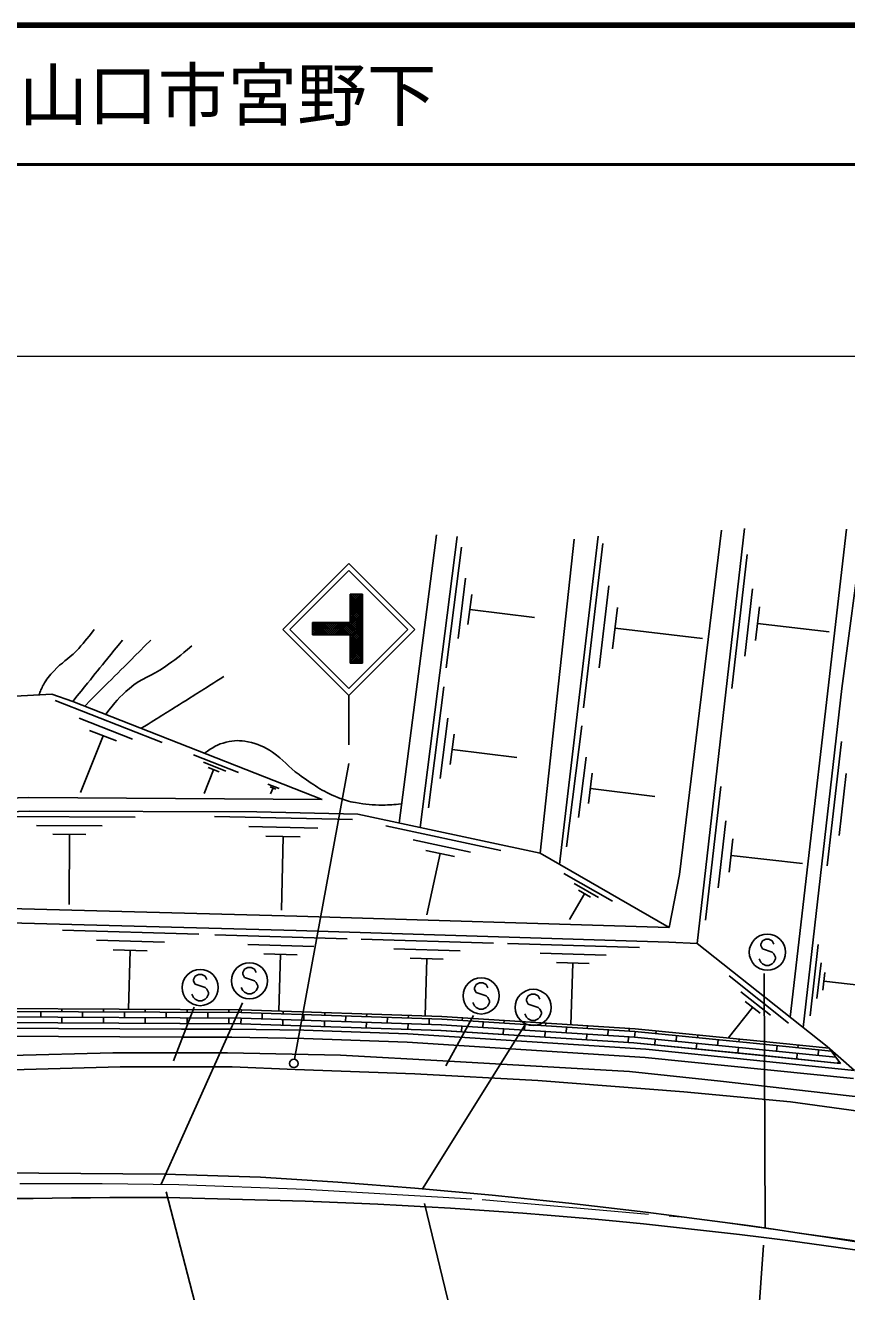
# Model space of a CAD drawing. Units: millimetres, scale not verified. Extents: x 40000 to 680000, y 20000 to 380000.
# Drawn here: x 405509 to 464489, y 289045 to 380000 of the extents above; entities that cross this region are included whole.
import ezdxf
from ezdxf.enums import TextEntityAlignment as Align

# ---------------------------------------------------------------- set-up
doc = ezdxf.new("R2010")
doc.units = ezdxf.units.MM
doc.header["$LTSCALE"] = 1000
doc.linetypes.add('CHAIN', pattern=[18.5, 12, -1.5, 3.5, -1.5])
for name, color, linetype, lineweight in [('M-BGD', 7, 'Continuous', 25), ('M-BMK', 2, 'CHAIN', 13), ('M-STR-HTXT', 7, 'Continuous', 13), ('M-STR-STRC', 7, 'Continuous', 25), ('M-STR-STRD', 7, 'Continuous', 25), ('M-TTL', 2, 'Continuous', 140), ('M-TTL-LINE', 7, 'Continuous', 50)]:
    doc.layers.add(name, color=color, linetype=linetype, lineweight=lineweight)
doc.layers.add('M-TTL-TXT', color=7, linetype='Continuous')
doc.styles.add('ＭＳ ゴシック', font='')
doc.styles.get('ＭＳ ゴシック').set_extended_font_data('MS Gothic')

msp = doc.modelspace()

# ---------------------------------------------------------------- hatches: boundary and pattern name
at = {"layer": 'M-STR-STRC'}
h = msp.add_hatch(dxfattribs=at)
h.set_pattern_fill('USER', color=256, style=0, pattern_type=2)
h.set_pattern_definition([(45, (944397, 460337), (-70.7128, 70.7128), []), (135, (944397, 460337), (-70.71634, -70.71634), [])])
h.paths.add_polyline_path([(426130, 336213), (426130, 337113), (428823, 337113), (428823, 339145), (429723, 339145), (429723, 334180), (428823, 334180), (428823, 336213)])

# ---------------------------------------------------------------- linework, layer by layer
at = {"layer": 'M-BGD'}
for p, q in [((453764, 314041), (457164, 343866)), ((464487, 343817), (460434, 308759)), ((432354, 322704), (435031, 343401)), ((433868, 322380), (436520, 343296)), ((444916, 343098), (442487, 320531)), ((443863, 319738), (446636, 343320)), ((455503, 343734), (452473, 319013)), ((464144, 332361), (465639, 343720)), ((435726, 333852), (436826, 342528)), ((445588, 330986), (446976, 342784)), ((456254, 332356), (457354, 341998)), ((436579, 335947), (437129, 340286)), ((446722, 333843), (447415, 339742)), ((457172, 334694), (457722, 339515)), ((437295, 336959), (437570, 339128)), ((437433, 338043), (442060, 337456)), ((447682, 335225), (448028, 338175)), ((457952, 335826), (458227, 338236)), ((447855, 336700), (454147, 335960)), ((458090, 337031), (463232, 336445)), ((434451, 323798), (435553, 332488)), ((461372, 308016), (464144, 332361)), ((393853, 331273), (407400, 331950)), ((407400, 331950), (408924, 331442)), ((407652, 331513), (415326, 328491)), ((408924, 331442), (426819, 324394)), ((409369, 330246), (413206, 328735)), ((435306, 325897), (435857, 330242)), ((410127, 329356), (412045, 328601)), ((444372, 320994), (445474, 329685)), ((411086, 328979), (409474, 324886)), ((436023, 326910), (436298, 329082)), ((463098, 319641), (464113, 328551)), ((417595, 327597), (420805, 326333)), ((436161, 327996), (440796, 327408)), ((418313, 327067), (419918, 326435)), ((419031, 326537), (418357, 324825)), ((418630, 326695), (419432, 326379)), ((445227, 323093), (445778, 327439)), ((445944, 324106), (446220, 326279)), ((463946, 321801), (464453, 326256)), ((422933, 325494), (423746, 325174)), ((423094, 325306), (423500, 325146)), ((423297, 325226), (423126, 324792)), ((446082, 325193), (450717, 324605)), ((454358, 315722), (455453, 325324)), ((405768, 324538), (389077, 324001)), ((426819, 324394), (405768, 324538)), ((388483, 323051), (405784, 323564)), ((403948, 323171), (413400, 323137)), ((405784, 323564), (422130, 323505)), ((419081, 323173), (429009, 322951)), ((422130, 323505), (429378, 323343)), ((429378, 323343), (442487, 320531)), ((406309, 322532), (411035, 322515)), ((421548, 322456), (426512, 322345)), ((431406, 322499), (439647, 320731)), ((455272, 318050), (455819, 322851)), ((407488, 321898), (409851, 321889)), ((408669, 321894), (408651, 316853)), ((422774, 321766), (425256, 321711)), ((424015, 321738), (423897, 316444)), ((433349, 321507), (437469, 320624)), ((456049, 319177), (456323, 321578)), ((434261, 320737), (436321, 320295)), ((435291, 320516), (434348, 316121)), ((442487, 320531), (451742, 315195)), ((456186, 320377), (461307, 319794)), ((444187, 319089), (447666, 317083)), ((444923, 318356), (446663, 317353)), ((452473, 319013), (451742, 315195)), ((445659, 317622), (444590, 315767)), ((445224, 317873), (446094, 317371)), ((424996, 316014), (404360, 316568)), ((451742, 315195), (424996, 316014)), ((424966, 314977), (404367, 315530)), ((408183, 315014), (417976, 314719)), ((451710, 314158), (424966, 314977)), ((410611, 314288), (415508, 314140)), ((419121, 314685), (428623, 314398)), ((421477, 313980), (426228, 313837)), ((429628, 314368), (439118, 314082)), ((440123, 314052), (449601, 313766)), ((453764, 314041), (451710, 314158)), ((463099, 306648), (453764, 314041)), ((461871, 308862), (462454, 313976)), ((411816, 313598), (414264, 313524)), ((413040, 313561), (412912, 309333)), ((422646, 313310), (425021, 313239)), ((423833, 313275), (423711, 309204)), ((431981, 313664), (436726, 313521)), ((433149, 312995), (435521, 312924)), ((434335, 312960), (434211, 308851)), ((442474, 313348), (447213, 313206)), ((443640, 312681), (446009, 312609)), ((444824, 312645), (444691, 308214)), ((462358, 310101), (462649, 312659)), ((462772, 310702), (462917, 311981)), ((456045, 311724), (460321, 308338)), ((462844, 311341), (465572, 311031)), ((456888, 310592), (459027, 308899)), ((402065, 309385), (421024, 309294)), ((408125, 309356), (408124, 309157)), ((411125, 309341), (411124, 309142)), ((414125, 309327), (414124, 309127)), ((417125, 309312), (417124, 309113)), ((420124, 309298), (420124, 309098)), ((421025, 309294), (421018, 309094)), ((421024, 309294), (435426, 308810)), ((457732, 309461), (455989, 307260)), ((457197, 309884), (458266, 309037)), ((421020, 309094), (402076, 309186)), ((421012, 308694), (402098, 308786)), ((420991, 308294), (402120, 308386)), ((421005, 308294), (402120, 308386)), ((406624, 309164), (406622, 308764)), ((408122, 308757), (408120, 308357)), ((409624, 309150), (409622, 308750)), ((411122, 308742), (411120, 308342)), ((412624, 309135), (412622, 308735)), ((414122, 308727), (414120, 308328)), ((415624, 309120), (415622, 308720)), ((417122, 308713), (417120, 308313)), ((418624, 309105), (418622, 308705)), ((420122, 308698), (420120, 308298)), ((421005, 308694), (420991, 308294)), ((435397, 308212), (421004, 308694)), ((435416, 308612), (421017, 309094)), ((422517, 309044), (422504, 308644)), ((424003, 308594), (423990, 308194)), ((424023, 309193), (424017, 308993)), ((425516, 308943), (425502, 308543)), ((427001, 308493), (426988, 308093)), ((427022, 309092), (427015, 308893)), ((428514, 308843), (428501, 308443)), ((430000, 308393), (429986, 307993)), ((430020, 308992), (430013, 308793)), ((431512, 308742), (431499, 308343)), ((433018, 308891), (433011, 308692)), ((434511, 308642), (434497, 308242)), ((449278, 307721), (435408, 308611)), ((435426, 308810), (449294, 307918)), ((436896, 308716), (436883, 308516)), ((438380, 308420), (438355, 308021)), ((439890, 308523), (439877, 308324)), ((401558, 307989), (416713, 307905)), ((416713, 307905), (420354, 307905)), ((420354, 307905), (425519, 307820)), ((435377, 307811), (420991, 308294)), ((435377, 307812), (420991, 308294)), ((422491, 308244), (422491, 308243)), ((425489, 308144), (425489, 308143)), ((425519, 307820), (432969, 307566)), ((428487, 308043), (428487, 308042)), ((431486, 307943), (431486, 307942)), ((432969, 307566), (450072, 306465)), ((432998, 308292), (432985, 307893)), ((434484, 307842), (434484, 307841)), ((449213, 306923), (435335, 307814)), ((435335, 307814), (435335, 307812)), ((449246, 307322), (435371, 308212)), ((449216, 306921), (435377, 307811)), ((436858, 308117), (436832, 307718)), ((438329, 307622), (438329, 307620)), ((439852, 307925), (439826, 307526)), ((441323, 307430), (441323, 307428)), ((441374, 308228), (441348, 307829)), ((442845, 307733), (442820, 307333)), ((442884, 308331), (442871, 308132)), ((444368, 308036), (444342, 307637)), ((445839, 307540), (445814, 307141)), ((445878, 308138), (445865, 307940)), ((447362, 307844), (447336, 307444)), ((448871, 307945), (448859, 307747)), ((449292, 307719), (449253, 307321)), ((458009, 306862), (449278, 307721)), ((449294, 307918), (458029, 307059)), ((450804, 307770), (450785, 307572)), ((453790, 307476), (453770, 307279)), ((401565, 307398), (416712, 307314)), ((416712, 307314), (420349, 307314)), ((420349, 307314), (425504, 307229)), ((425504, 307229), (432940, 306976)), ((432940, 306976), (450023, 305876)), ((444317, 307237), (444317, 307236)), ((447311, 307045), (447310, 307044)), ((448833, 307348), (448807, 306949)), ((457930, 306066), (449213, 306923)), ((457814, 306076), (449216, 306921)), ((457969, 306464), (449246, 307322)), ((450745, 307174), (450706, 306776)), ((452199, 306629), (452199, 306628)), ((452277, 307426), (452238, 307027)), ((453731, 306881), (453692, 306483)), ((455263, 307132), (455224, 306734)), ((456717, 306587), (456677, 306189)), ((456775, 307182), (456756, 306985)), ((463395, 306316), (458007, 306862)), ((458029, 307059), (463232, 306533)), ((459491, 306712), (459450, 306314)), ((461003, 306758), (460983, 306560)), ((465058, 304941), (463099, 306648)), ((463232, 306533), (464048, 305445)), ((450023, 305876), (464989, 304354)), ((450072, 306465), (465058, 304941)), ((455185, 306336), (455184, 306334)), ((464048, 305445), (457814, 306076)), ((464047, 305445), (457918, 306067)), ((463721, 305881), (457962, 306464)), ((459410, 305916), (459410, 305915)), ((460943, 306162), (460902, 305764)), ((462395, 305613), (462395, 305613)), ((462475, 306409), (462435, 306011)), ((463905, 305636), (463887, 305462))]:
    msp.add_line(p, q, dxfattribs=at)
for points, knots in [([(406469, 331865), (406598, 332223), (406652, 332341), (406807, 332627), (407043, 333064), (407230, 333282), (407569, 333643), (408134, 334244), (408576, 334452), (409148, 335046), (409699, 335617), (409878, 335852), (410448, 336607)], [0, 0, 0, 0, 1, 1, 1, 2, 2, 2, 3, 3, 3, 4, 4, 4, 4]), ([(411282, 330513), (411970, 331412), (412238, 331734), (412988, 332373), (413866, 333122), (414564, 333250), (415510, 333910), (416304, 334464), (416574, 334677), (417475, 335421)], [0, 0, 0, 0, 1, 1, 1, 2, 2, 2, 3, 3, 3, 3]), ([(413837, 329507), (415279, 330406), (415642, 330632), (416797, 331356), (417956, 332082), (418318, 332311), (419761, 333220)], [0, 0, 0, 0, 1, 1, 1, 2, 2, 2, 2]), ([(418380, 327718), (418993, 328147), (419271, 328360), (419937, 328511), (420528, 328644), (420894, 328661), (421487, 328540), (422224, 328391), (422627, 328196), (423258, 327788), (424076, 327259), (424362, 326733), (425162, 326179), (426201, 325459), (426780, 325012), (427952, 324540), (428431, 324347), (428712, 324252), (429222, 324171), (429976, 324052), (430406, 323986), (431170, 323994), (431704, 324000), (431903, 324012), (432533, 324087)], [0, 0, 0, 0, 1, 1, 1, 2, 2, 2, 3, 3, 3, 4, 4, 4, 5, 5, 5, 6, 6, 6, 7, 7, 7, 8, 8, 8, 8])]:
    msp.add_open_spline(points, degree=3, knots=knots, dxfattribs=at)
for points in [[(408924, 331442), (410702, 333643), (410702, 333643), (412480, 335845)], [(409771, 331103), (412141, 333474), (412141, 333474), (414512, 335845)]]:
    msp.add_open_spline(points, degree=3, dxfattribs=at)
at = {"layer": 'M-BMK'}
for p, q in [((405102, 296805), (411026, 296822)), ((411026, 296822), (416534, 296746)), ((416534, 296746), (425597, 296411)), ((425597, 296411), (438302, 295673)), ((438302, 295673), (453173, 294361)), ((453173, 294361), (467122, 292433))]:
    msp.add_line(p, q, dxfattribs=at)
at = {"layer": 'M-STR-HTXT'}
msp.add_line((550701, 356225), (178595, 356225), dxfattribs=at)
at = {"layer": 'M-STR-STRC'}
for p, q in [((424003, 336607), (428741, 341345)), ((428741, 341345), (433479, 336607)), ((424498, 336607), (428741, 340850)), ((428741, 340850), (432984, 336607)), ((428823, 339145), (429723, 339145)), ((428823, 339145), (428823, 337113)), ((429723, 339145), (429723, 334180)), ((424003, 336607), (428741, 331870)), ((424498, 336607), (428741, 332365)), ((428823, 337113), (426130, 337113)), ((426130, 337113), (426130, 336213)), ((428741, 332365), (432984, 336607)), ((428741, 331870), (433479, 336607)), ((426130, 336213), (428823, 336213)), ((428823, 336213), (428823, 334180)), ((428823, 334180), (429723, 334180)), ((428741, 331870), (428741, 328314)), ((428740, 326992), (424833, 305745)), ((458438, 314253), (458320, 314016)), ((458320, 314016), (458320, 313898)), ((458320, 313898), (458438, 313662)), ((458675, 314371), (458438, 314253)), ((458911, 314371), (458675, 314371)), ((459147, 314253), (458911, 314371)), ((459265, 314016), (459147, 314253)), ((458320, 312716), (458202, 312953)), ((458438, 313662), (459147, 313425)), ((459147, 313425), (459265, 313307)), ((459265, 313307), (459384, 313071)), ((459384, 312953), (459265, 312716)), ((459384, 313071), (459384, 312953)), ((421250, 312202), (421132, 311965)), ((421487, 312320), (421250, 312202)), ((421723, 312320), (421487, 312320)), ((421959, 312202), (421723, 312320)), ((422078, 311965), (421959, 312202)), ((458438, 312598), (458320, 312716)), ((458675, 312480), (458438, 312598)), ((458911, 312480), (458675, 312480)), ((459147, 312598), (458911, 312480)), ((459265, 312716), (459147, 312598)), ((417712, 311712), (417594, 311475)), ((417594, 311475), (417594, 311357)), ((417594, 311357), (417712, 311121)), ((417949, 311830), (417712, 311712)), ((417712, 311121), (418421, 310885)), ((418185, 311830), (417949, 311830)), ((418421, 311712), (418185, 311830)), ((418539, 311475), (418421, 311712)), ((421132, 311965), (421132, 311847)), ((421132, 311847), (421250, 311611)), ((421250, 311611), (421959, 311374)), ((421959, 311374), (422078, 311256)), ((422078, 311256), (422196, 311020)), ((437888, 311114), (437770, 310878)), ((438125, 311232), (437888, 311114)), ((438361, 311232), (438125, 311232)), ((438597, 311114), (438361, 311232)), ((438716, 310878), (438597, 311114)), ((458571, 311898), (458638, 293612)), ((417594, 310175), (417476, 310412)), ((417712, 310057), (417594, 310175)), ((418421, 310885), (418539, 310766)), ((418539, 310175), (418421, 310057)), ((418539, 310766), (418658, 310530)), ((418658, 310412), (418539, 310175)), ((418658, 310530), (418658, 310412)), ((421132, 310665), (421014, 310902)), ((421250, 310547), (421132, 310665)), ((421487, 310429), (421250, 310547)), ((421723, 310429), (421487, 310429)), ((421959, 310547), (421723, 310429)), ((422078, 310665), (421959, 310547)), ((422196, 310902), (422078, 310665)), ((422196, 311020), (422196, 310902)), ((437770, 310878), (437770, 310759)), ((437770, 310759), (437888, 310523)), ((437888, 310523), (438597, 310287)), ((438597, 310287), (438716, 310169)), ((438716, 310169), (438834, 309932)), ((441625, 310292), (441507, 310056)), ((441861, 310410), (441625, 310292)), ((442097, 310410), (441861, 310410)), ((442334, 310292), (442097, 310410)), ((442452, 310056), (442334, 310292)), ((415274, 296763), (421107, 309780)), ((417637, 309477), (416143, 305625)), ((417949, 309939), (417712, 310057)), ((418185, 309939), (417949, 309939)), ((418421, 310057), (418185, 309939)), ((437770, 309578), (437652, 309814)), ((437888, 309459), (437770, 309578)), ((438125, 309341), (437888, 309459)), ((438361, 309341), (438125, 309341)), ((438597, 309459), (438361, 309341)), ((438716, 309578), (438597, 309459)), ((438834, 309814), (438716, 309578)), ((438834, 309932), (438834, 309814)), ((441507, 310056), (441507, 309937)), ((441507, 309937), (441625, 309701)), ((441625, 309701), (442334, 309465)), ((442334, 309465), (442452, 309347)), ((442452, 309347), (442570, 309110)), ((435703, 305261), (437696, 308870)), ((441507, 308756), (441388, 308992)), ((441625, 308637), (441507, 308756)), ((441861, 308519), (441625, 308637)), ((442097, 308519), (441861, 308519)), ((442334, 308637), (442097, 308519)), ((442452, 308756), (442334, 308637)), ((442570, 308992), (442452, 308756)), ((442570, 309110), (442570, 308992)), ((441371, 308183), (434031, 296429)), ((421402, 273935), (415628, 296204)), ((437606, 281166), (434169, 295383)), ((458527, 292395), (457226, 274319))]:
    msp.add_line(p, q, dxfattribs=at)
for centre, radius in [((458793, 313425), 1300), ((418067, 310885), 1300), ((421605, 311374), 1300), ((438243, 310287), 1300), ((441979, 309465), 1300), ((424795, 305442), 305)]:
    msp.add_circle(centre, radius, dxfattribs=at)
at = {"layer": 'M-STR-STRD'}
for p, q in [((404438, 306009), (411803, 306211)), ((411803, 306211), (420015, 306211)), ((420015, 306211), (428143, 306042)), ((428143, 306042), (435912, 305612)), ((435912, 305612), (448887, 304857)), ((412311, 305195), (404574, 304977)), ((420354, 305195), (412311, 305195)), ((424896, 305014), (420354, 305195)), ((433476, 304698), (424896, 305014)), ((448887, 304857), (455433, 304175)), ((442312, 304204), (433476, 304698)), ((452807, 303403), (442312, 304204)), ((455433, 304175), (471518, 302316)), ((460467, 302679), (452807, 303403)), ((471295, 301200), (460467, 302679)), ((403421, 297575), (415528, 297491)), ((422404, 297268), (415528, 297491)), ((415697, 295812), (425612, 295537))]:
    msp.add_line(p, q, dxfattribs=at)
for centre, radius, start, end in [((396980, -136174), 434186, 78.82348, 86.64305), ((415108, -322457), 618270, 89.94542, 98.10801), ((413764, -63352), 359085, 79.23181, 88.10924)]:
    msp.add_arc(centre, radius, start, end, dxfattribs=at)
at = {"layer": 'M-TTL'}
msp.add_line((680000, 380000), (40000, 380000), dxfattribs=at)
at = {"layer": 'M-TTL-LINE'}
msp.add_line((40000, 370000), (680000, 370000), dxfattribs=at)

# ---------------------------------------------------------------- texts
at = {"layer": 'M-TTL-TXT', "style": 'ＭＳ ゴシック'}
msp.add_text('山口市宮野下', height=3666, dxfattribs=at).set_placement((405024, 375000), align=Align.MIDDLE_LEFT)

doc.saveas('drawing.dxf')
